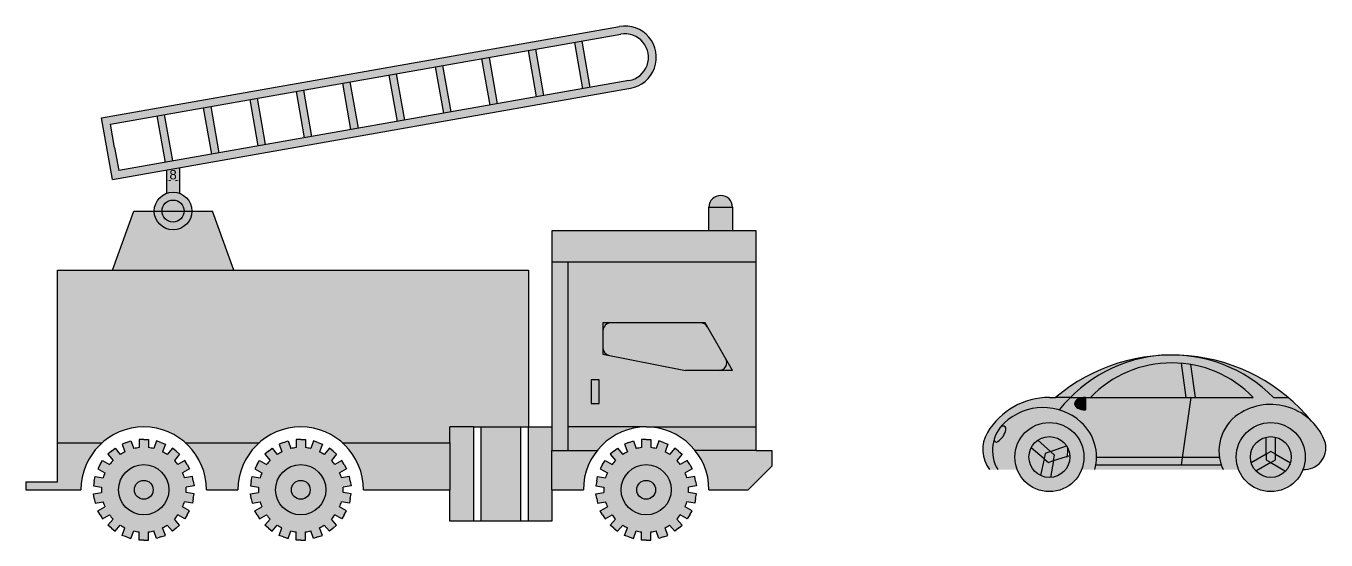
# Model space of a CAD drawing. Header units: millimetres. Extents: x 709 to 4693, y -85 to 383.
# Drawn here: x 3212 to 4040, y 2 to 330 of the extents above; entities that cross this region are included whole.
import ezdxf

# ---------------------------------------------------------------- set-up
doc = ezdxf.new("R2010")
doc.units = ezdxf.units.MM
doc.linetypes.add('ACAD_ISO07W100', pattern=[3, 0, -3])
doc.styles.get("Standard").update_dxf_attribs({"font": 'arial.ttf'})
doc.dimstyles.new('ISO-25', dxfattribs={"dimtxt": 6, "dimasz": 2.5, "dimexe": 1.25, "dimexo": 0.625, "dimtad": 1, "dimtxsty": 'Standard', "dimcen": 2.5, "dimclrt": 3, "dimadec": 0, "dimazin": 0, "dimtfac": 1, "dimtmove": 0, "dimatfit": 3, "dimfxl": 1, "dimtfillclr": 7, "dimarcsym": 0})

# ---------------------------------------------------------------- blocks, each defined once
blk = doc.blocks.new('*D54')
at = {"color": 0, "linetype": 'ACAD_ISO07W100', "lineweight": -2, "transparency": 16777216}
for p, q in [((3301.383888322656, 231.3189924639945), (3301.383888322656, 232.5467402405405)), ((3309.383888322656, 231.3189924639945), (3309.383888322656, 232.5467402405405)), ((3303.883888322656, 231.2967402405405), (3306.883888322656, 231.2967402405405))]:
    blk.add_line(p, q, dxfattribs=at)
at = {"color": 0, "linetype": 'ACAD_ISO07W100', "transparency": 16777216}
for points in [[(3303.883888322656, 231.7134069072072), (3303.883888322656, 230.8800735738739), (3301.383888322656, 231.2967402405405)], [(3306.883888322656, 231.7134069072072), (3306.883888322656, 230.8800735738739), (3309.383888322656, 231.2967402405405)]]:
    blk.add_solid(points, dxfattribs=at)
at = {"layer": 'Defpoints', "color": 0, "linetype": 'ACAD_ISO07W100', "transparency": 16777216}
for p in [(3301.383888322656, 230.6939924639945), (3309.383888322656, 231.2967402405405), (3309.383888322656, 230.6939924639945)]:
    blk.add_point(p, dxfattribs=at)
at = {"color": 3, "linetype": 'ACAD_ISO07W100', "transparency": 16777216, "insert": (3305.383888322656, 234.9851781668707), "char_height": 6, "attachment_point": 5}
blk.add_mtext('8', dxfattribs=at)
blk = doc.blocks.new('*U88')
for p, q in [((0, 2.583592135001261), (-3, 2.583592135001261)), ((-3, 2.583592135001261), (-3, -2.583592135001261)), ((0, 2.583592135001261), (3, 2.583592135001261)), ((3, 2.583592135001261), (3, -2.583592135001261))]:
    blk.add_line(p, q)
blk = doc.blocks.new('*U89')
at = {"color": 0, "linetype": 'ByBlock', "lineweight": -2, "transparency": 16777216}
for p, rotation in [((811.8600319623031, 32.08531484965107), 19.99999999999999), ((831.9820400305296, 32.08531484965107), 340), ((803.0125334993095, 26.97720923038688), 40.00000000000001), ((840.8295384935232, 26.97720923038688), 320), ((796.4456794972431, 19.15113738138258), 59.99999999999999), ((847.3963924955896, 19.15113738138255), 299.9999999999999), ((792.9515294651962, 9.551039068147382), 80.00000000000001), ((850.8905425276364, 9.551039068147404), 280), ((792.9515294651962, -0.6651721703809832), 99.99999999999999), ((850.8905425276364, -0.6651721703809939), 260), ((796.4456794972431, -10.26527048361617), 120), ((847.3963924955896, -10.26527048361619), 240), ((803.0125334993095, -18.0913423326205), 140.0000000000001), ((840.8295384935232, -18.09134233262051), 219.9999999999999), ((811.8600319623031, -23.19944795188468), 160.0000000000001), ((821.9210359964163, -24.97347441611554), 180), ((831.9820400305294, -23.19944795188468), 200)]:
    blk.add_blockref('*U88', p, dxfattribs=dict(at, rotation=rotation))
blk.add_blockref('*U88', (821.9210359964163, 33.85934131388193), dxfattribs=at)
blk = doc.blocks.new('*U90')
for p, q in [((0, 2.583592135001261), (-3, 2.583592135001261)), ((-3, 2.583592135001261), (-3, -2.583592135001261)), ((0, 2.583592135001261), (3, 2.583592135001261)), ((3, 2.583592135001261), (3, -2.583592135001261))]:
    blk.add_line(p, q)
blk = doc.blocks.new('*U91')
at = {"color": 0, "linetype": 'ByBlock', "lineweight": -2, "transparency": 16777216}
for p, rotation in [((811.8600319623031, 32.08531484965107), 19.99999999999999), ((831.9820400305296, 32.08531484965107), 340), ((803.0125334993095, 26.97720923038688), 40.00000000000001), ((840.8295384935232, 26.97720923038688), 320), ((796.4456794972431, 19.15113738138258), 59.99999999999999), ((847.3963924955896, 19.15113738138255), 299.9999999999999), ((792.9515294651962, 9.551039068147382), 80.00000000000001), ((850.8905425276364, 9.551039068147404), 280), ((792.9515294651962, -0.6651721703809832), 99.99999999999999), ((850.8905425276364, -0.6651721703809939), 260), ((796.4456794972431, -10.26527048361617), 120), ((847.3963924955896, -10.26527048361619), 240), ((803.0125334993095, -18.0913423326205), 140.0000000000001), ((840.8295384935232, -18.09134233262051), 219.9999999999999), ((811.8600319623031, -23.19944795188468), 160.0000000000001), ((821.9210359964163, -24.97347441611554), 180), ((831.9820400305294, -23.19944795188468), 200)]:
    blk.add_blockref('*U90', p, dxfattribs=dict(at, rotation=rotation))
blk.add_blockref('*U90', (821.9210359964163, 33.85934131388193), dxfattribs=at)
blk = doc.blocks.new('*U86')
for p, q in [((0, 2.583592135001261), (-3, 2.583592135001261)), ((-3, 2.583592135001261), (-3, -2.583592135001261)), ((0, 2.583592135001261), (3, 2.583592135001261)), ((3, 2.583592135001261), (3, -2.583592135001261))]:
    blk.add_line(p, q)
blk = doc.blocks.new('*U87')
at = {"color": 0, "linetype": 'ByBlock', "lineweight": -2, "transparency": 16777216}
for p, rotation in [((811.8600319623031, 32.08531484965107), 19.99999999999999), ((831.9820400305296, 32.08531484965107), 340), ((803.0125334993095, 26.97720923038688), 40.00000000000001), ((840.8295384935232, 26.97720923038688), 320), ((796.4456794972431, 19.15113738138258), 59.99999999999999), ((847.3963924955896, 19.15113738138255), 299.9999999999999), ((792.9515294651962, 9.551039068147382), 80.00000000000001), ((850.8905425276364, 9.551039068147404), 280), ((792.9515294651962, -0.6651721703809832), 99.99999999999999), ((850.8905425276364, -0.6651721703809939), 260), ((796.4456794972431, -10.26527048361617), 120), ((847.3963924955896, -10.26527048361619), 240), ((803.0125334993095, -18.0913423326205), 140.0000000000001), ((840.8295384935232, -18.09134233262051), 219.9999999999999), ((811.8600319623031, -23.19944795188468), 160.0000000000001), ((821.9210359964163, -24.97347441611554), 180), ((831.9820400305294, -23.19944795188468), 200)]:
    blk.add_blockref('*U86', p, dxfattribs=dict(at, rotation=rotation))
blk.add_blockref('*U86', (821.9210359964163, 33.85934131388193), dxfattribs=at)
blk = doc.blocks.new('*U200')
at = {"linetype": 'Continuous'}
for p, q in [((-3.03108891324564, -5.445848439885253), (-3.03108891324564, 5.445848439885253)), ((3.03108891324564, -5.445848439885253), (3.03108891324564, 5.445848439885253))]:
    blk.add_line(p, q, dxfattribs=at)
blk = doc.blocks.new('*U202')
at = {"color": 0, "linetype": 'ByBlock', "lineweight": -2, "transparency": 16777216}
blk.add_blockref('*U200', (3062.740893787959, -542.6204336741779), dxfattribs=at)
for p, rotation in [((3056.509106237236, -553.4142063340057), 120), ((3068.972681338682, -553.4142063340058), 240)]:
    blk.add_blockref('*U200', p, dxfattribs=dict(at, rotation=rotation))
blk = doc.blocks.new('*U203')
at = {"linetype": 'Continuous'}
for p, q in [((-1.819692773369752, 5.905453345839192), (-4.1400208270843, -4.65122442313907)), ((4.140020827084754, 4.795582271992998), (2.263654786084771, -5.905453345839078))]:
    blk.add_line(p, q, dxfattribs=at)
blk = doc.blocks.new('*U204')
at = {"color": 0, "linetype": 'ByBlock', "lineweight": -2, "transparency": 16777216}
for p, rotation in [((2916.357559146164, -544.9986133584491), 240), ((2928.604784638237, -547.5630119350033), 120)]:
    blk.add_blockref('*U203', p, dxfattribs=dict(at, rotation=rotation))
blk.add_blockref('*U203', (2920.260337579476, -556.887221048737), dxfattribs=at)

msp = doc.modelspace()

# ---------------------------------------------------------------- hatches: boundary and pattern name
at = {"linetype": 'Continuous'}
h = msp.add_hatch(color=256, dxfattribs=at)
h.dxf.hatch_style = 1
h.set_gradient(color1=(199, 200, 202), color2=(147, 149, 152), tint=1)
h.paths.add_polyline_path([(3589.668558475068, 329.44151786164), (3259.757961215979, 271.2693783432182), (3266.703888322656, 231.87706822273), (3596.614485581746, 290.0492077411518, 1)])
h.paths.add_polyline_path([(3590.536799363403, 324.5174790965789, -1), (3595.746244693411, 294.9732465062125), (3270.759686199382, 237.6693478761267), (3268.154963534378, 252.4414641713088), (3265.550240869374, 267.2135804664917)], flags=16)
h = msp.add_hatch(color=256, dxfattribs=at)
h.set_gradient(color2=(0, 0, 0), tint=1)
h.paths.add_polyline_path([(3632.607303022678, 26.67547057907041), (3637.695986153019, 25.77819844691521), (3638.21693068602, 28.73262170595171), (3638.737875219021, 31.68704496498822), (3633.649192088679, 32.58431709714341, 0.0316064737565552), (3633.649192088679, 35.99440968544377), (3638.737875219021, 36.89168181759896), (3638.21693068602, 39.84610507663547), (3637.695986153019, 42.80052833567197), (3632.607303022678, 41.90325620351678, 0.03160647375655411), (3631.440982666873, 45.10769504493874), (3635.915895510731, 47.69128717994045), (3634.415895510731, 50.28936339129359), (3632.915895510731, 52.88743960264674), (3628.440982666873, 50.30384746764548, 0.03160647375655559), (3626.24901740323, 52.91612994543402), (3629.570419428956, 56.87442274204113), (3627.272286099598, 58.80278557110069), (3624.974152770241, 60.73114840016069), (3621.652750744517, 56.77285560355313, 0.03160647375655518), (3618.699523933792, 58.4779018977033), (3620.466805038408, 63.33346682646561), (3617.64772717605, 64.35952725644256), (3614.828649313693, 65.38558768641951), (3613.061368209076, 60.53002275765721, 0.03160647375655553), (3609.703082589629, 61.12217912129108), (3609.703082589629, 66.28936339129359), (3606.703082589629, 66.28936339129359), (3603.703082589629, 66.28936339129359), (3603.703082589629, 61.12217912129108, 0.0316064737565555), (3600.344796970182, 60.53002275765721), (3598.577515865565, 65.38558768641951), (3595.758438003208, 64.35952725644256), (3592.93936014085, 63.33346682646561), (3594.706641245466, 58.4779018977033, 0.03160647375655502), (3591.753414434741, 56.77285560355313), (3588.432012409017, 60.73114840016069), (3586.13387907966, 58.80278557110069), (3583.835745750303, 56.87442274204113), (3587.157147776028, 52.91612994543402, 0.03160647375655541), (3584.965182512385, 50.30384746764548), (3580.490269668527, 52.88743960264674), (3578.990269668527, 50.28936339129359), (3577.490269668527, 47.69128717994045), (3581.965182512385, 45.10769504493874, 0.03160647375655455), (3580.79886215658, 41.90325620351678), (3575.710179026239, 42.80052833567197), (3575.189234493238, 39.84610507663547), (3574.668289960237, 36.89168181759851), (3579.756973090579, 35.99440968544377, 0.031606473756555), (3579.756973090579, 32.58431709714341), (3574.668289960237, 31.68704496498867), (3575.189234493238, 28.73262170595171), (3575.710179026239, 25.77819844691521), (3580.79886215658, 26.67547057907041, 0.03160647375655438), (3581.965182512385, 23.47103173764845), (3577.490269668527, 20.88743960264674), (3578.990269668527, 18.28936339129359), (3580.490269668527, 15.69128717994045), (3584.965182512385, 18.2748793149417, 0.03160647375655563), (3587.157147776028, 15.66259683715316), (3583.835745750303, 11.70430404054605), (3586.13387907966, 9.775941211486497), (3588.432012409017, 7.847578382426491), (3591.753414434741, 11.80587117903406, 0.03160647375655486), (3594.706641245466, 10.10082488488388), (3592.93936014085, 5.245259956121572), (3595.758438003208, 4.219199526144621), (3598.577515865565, 3.19313909616767), (3600.344796970182, 8.048704024929975, 0.03160647375655543), (3603.703082589629, 7.456547661296099), (3603.703082589629, 2.289363391293591), (3606.703082589629, 2.289363391293591), (3609.703082589629, 2.289363391293591), (3609.703082589629, 7.456547661296099, 0.03160647375655373), (3613.061368209076, 8.048704024929975), (3614.828649313693, 3.19313909616767), (3617.64772717605, 4.219199526144621), (3620.466805038408, 5.245259956121572), (3618.699523933792, 10.10082488488388, 0.03160647375655705), (3621.652750744517, 11.80587117903406), (3624.974152770241, 7.847578382426491), (3627.272286099598, 9.775941211486497), (3629.570419428956, 11.70430404054605), (3626.24901740323, 15.66259683715316, 0.03160647375655572), (3628.440982666873, 18.2748793149417), (3632.915895510731, 15.69128717994045), (3634.415895510731, 18.28936339129359), (3635.915895510731, 20.88743960264674), (3631.440982666873, 23.47103173764845, 0.03160647375655448)])
h.paths.add_polyline_path([(3590.703082589629, 34.28936339129359, -1), (3622.703082589629, 34.28936339129359, -1)], flags=16)
h.paths.add_polyline_path([(3600.703082589629, 34.28936339129359, -1), (3612.703082589629, 34.28936339129359, -1)], flags=0)
h.paths.add_polyline_path([(3406.24901740323, 52.91612994543402), (3409.570419428956, 56.87442274204113), (3407.272286099598, 58.80278557110069), (3404.974152770241, 60.73114840016069), (3401.652750744517, 56.77285560355313, 0.03160647375655561), (3398.699523933792, 58.4779018977033), (3400.466805038408, 63.33346682646561), (3397.64772717605, 64.35952725644256), (3394.828649313693, 65.38558768641951), (3393.061368209076, 60.53002275765721, 0.03160647375655549), (3389.703082589629, 61.12217912129108), (3389.703082589629, 66.28936339129359), (3386.703082589629, 66.28936339129359), (3383.703082589629, 66.28936339129359), (3383.703082589629, 61.12217912129108, 0.03160647375655561), (3380.344796970182, 60.53002275765721), (3378.577515865565, 65.38558768641951), (3375.758438003208, 64.35952725644256), (3372.93936014085, 63.33346682646561), (3374.706641245466, 58.4779018977033, 0.03160647375655569), (3371.753414434741, 56.77285560355313), (3368.432012409017, 60.73114840016069), (3366.13387907966, 58.80278557110069), (3363.835745750303, 56.87442274204113), (3367.157147776028, 52.91612994543402, 0.03160647375655478), (3364.965182512385, 50.30384746764548), (3360.490269668527, 52.88743960264674), (3358.990269668527, 50.28936339129359), (3357.490269668527, 47.69128717994045), (3361.965182512385, 45.10769504493874, 0.03160647375655427), (3360.79886215658, 41.90325620351678), (3355.710179026239, 42.80052833567197), (3355.189234493238, 39.84610507663547), (3354.668289960237, 36.89168181759896), (3359.756973090579, 35.99440968544377, 0.03160647375655534), (3359.756973090579, 32.58431709714341), (3354.668289960237, 31.68704496498867), (3355.189234493238, 28.73262170595171), (3355.710179026239, 25.77819844691521), (3360.79886215658, 26.67547057907041, 0.03160647375655472), (3361.965182512385, 23.47103173764845), (3357.490269668527, 20.88743960264674), (3358.990269668527, 18.28936339129359), (3360.490269668527, 15.69128717994045), (3364.965182512385, 18.2748793149417, 0.03160647375655452), (3367.157147776028, 15.66259683715316), (3363.835745750303, 11.70430404054605), (3366.13387907966, 9.775941211486497), (3368.432012409017, 7.847578382426491), (3371.753414434741, 11.80587117903406, 0.03160647375655763), (3374.706641245466, 10.10082488488388), (3372.93936014085, 5.245259956121572), (3375.758438003208, 4.219199526144621), (3378.577515865565, 3.19313909616767), (3380.344796970182, 8.048704024929975, 0.03160647375655345), (3383.703082589629, 7.456547661296099), (3383.703082589629, 2.289363391293591), (3386.703082589629, 2.289363391293591), (3389.703082589629, 2.289363391293591), (3389.703082589629, 7.456547661296099, 0.0316064737565554), (3393.061368209076, 8.048704024929975), (3394.828649313693, 3.19313909616767), (3397.64772717605, 4.219199526144621), (3400.466805038408, 5.245259956121572), (3398.699523933792, 10.10082488488388, 0.03160647375655561), (3401.652750744517, 11.80587117903406), (3404.974152770241, 7.847578382426491), (3407.272286099598, 9.775941211486497), (3409.570419428956, 11.70430404054605), (3406.24901740323, 15.66259683715316, 0.03160647375655491), (3408.440982666873, 18.2748793149417), (3412.915895510731, 15.69128717994045), (3414.415895510731, 18.28936339129359), (3415.915895510731, 20.88743960264674), (3411.440982666873, 23.47103173764845, 0.03160647375655479), (3412.607303022678, 26.67547057907041), (3417.695986153019, 25.77819844691521), (3418.21693068602, 28.73262170595171), (3418.737875219021, 31.68704496498867), (3413.649192088679, 32.58431709714341, 0.03160647375655507), (3413.649192088679, 35.99440968544377), (3418.737875219021, 36.89168181759851), (3418.21693068602, 39.84610507663547), (3417.695986153019, 42.80052833567197), (3412.607303022678, 41.90325620351678, 0.03160647375655488), (3411.440982666873, 45.10769504493919), (3415.915895510731, 47.69128717994045), (3414.415895510731, 50.28936339129359), (3412.915895510731, 52.88743960264674), (3408.440982666873, 50.30384746764548, 0.03160647375655449)])
h.paths.add_polyline_path([(3402.703082589629, 34.28936339129359, -1), (3370.703082589629, 34.28936339129359, -1)], flags=16)
h.paths.add_polyline_path([(3392.703082589629, 34.28936339129359, -1), (3380.703082589629, 34.28936339129359, -1)], flags=0)
h.paths.add_polyline_path([(3311.440982666873, 45.10769504493874), (3315.915895510731, 47.69128717994045), (3314.415895510731, 50.28936339129359), (3312.915895510731, 52.88743960264674), (3308.440982666873, 50.30384746764548, 0.0316064737565558), (3306.24901740323, 52.91612994543402), (3309.570419428956, 56.87442274204113), (3307.272286099598, 58.80278557110069), (3304.974152770241, 60.73114840016069), (3301.652750744517, 56.77285560355313, 0.03160647375655585), (3298.699523933792, 58.4779018977033), (3300.466805038408, 63.33346682646561), (3297.64772717605, 64.35952725644256), (3294.828649313693, 65.38558768641951), (3293.061368209076, 60.53002275765721, 0.03160647375655496), (3289.703082589629, 61.12217912129108), (3289.703082589629, 66.28936339129359), (3286.703082589629, 66.28936339129359), (3283.703082589629, 66.28936339129359), (3283.703082589629, 61.12217912129108, 0.03160647375655497), (3280.344796970182, 60.53002275765721), (3278.577515865565, 65.38558768641951), (3275.758438003208, 64.35952725644256), (3272.93936014085, 63.33346682646561), (3274.706641245466, 58.4779018977033, 0.03160647375655572), (3271.753414434741, 56.77285560355313), (3268.432012409017, 60.73114840016069), (3266.13387907966, 58.80278557110069), (3263.835745750303, 56.87442274204113), (3267.157147776028, 52.91612994543402, 0.03160647375655564), (3264.965182512385, 50.30384746764548), (3260.490269668527, 52.88743960264674), (3258.990269668527, 50.28936339129359), (3257.490269668527, 47.69128717994045), (3261.965182512385, 45.10769504493919, 0.03160647375655526), (3260.79886215658, 41.90325620351678), (3255.710179026239, 42.80052833567197), (3255.189234493238, 39.84610507663547), (3254.668289960237, 36.89168181759851), (3259.756973090579, 35.99440968544377, 0.03160647375655503), (3259.756973090579, 32.58431709714341), (3254.668289960237, 31.68704496498867), (3255.189234493238, 28.73262170595171), (3255.710179026239, 25.77819844691521), (3260.79886215658, 26.67547057907041, 0.031606473756555), (3261.965182512385, 23.47103173764845), (3257.490269668527, 20.88743960264674), (3258.990269668527, 18.28936339129359), (3260.490269668527, 15.69128717994045), (3264.965182512385, 18.2748793149417, 0.03160647375655604), (3267.157147776028, 15.66259683715316), (3263.835745750303, 11.70430404054605), (3266.13387907966, 9.775941211486497), (3268.432012409017, 7.847578382426491), (3271.753414434741, 11.80587117903406, 0.03160647375655592), (3274.706641245466, 10.10082488488388), (3272.93936014085, 5.245259956121572), (3275.758438003208, 4.219199526144621), (3278.577515865565, 3.19313909616767), (3280.344796970182, 8.048704024929975, 0.03160647375655492), (3283.703082589629, 7.456547661296099), (3283.703082589629, 2.289363391293591), (3286.703082589629, 2.289363391293591), (3289.703082589629, 2.289363391293591), (3289.703082589629, 7.456547661296099, 0.03160647375655273), (3293.061368209076, 8.048704024929975), (3294.828649313693, 3.19313909616767), (3297.64772717605, 4.219199526144621), (3300.466805038408, 5.245259956121572), (3298.699523933792, 10.10082488488388, 0.03160647375655772), (3301.652750744517, 11.80587117903406), (3304.974152770241, 7.847578382426491), (3307.272286099598, 9.775941211486497), (3309.570419428956, 11.70430404054605), (3306.24901740323, 15.66259683715316, 0.03160647375655585), (3308.440982666873, 18.2748793149417), (3312.915895510731, 15.69128717994045), (3314.415895510731, 18.28936339129359), (3315.915895510731, 20.88743960264674), (3311.440982666873, 23.47103173764799, 0.03160647375655515), (3312.607303022678, 26.67547057907041), (3317.695986153019, 25.77819844691521), (3318.21693068602, 28.73262170595171), (3318.737875219021, 31.68704496498867), (3313.649192088679, 32.58431709714341, 0.03160647375655542), (3313.649192088679, 35.99440968544377), (3318.737875219021, 36.89168181759896), (3318.21693068602, 39.84610507663547), (3317.695986153019, 42.80052833567197), (3312.607303022678, 41.90325620351678, 0.0316064737565545)])
h.paths.add_polyline_path([(3302.703082589629, 34.28936339129359, -1), (3270.703082589629, 34.28936339129359, -1)], flags=16)
h.paths.add_polyline_path([(3292.703082589629, 34.28936339129359, -1), (3280.703082589629, 34.28936339129359, -1)], flags=0)
h.paths.add_polyline_path([(3300.018512224802, 273.2912666848342), (3295.094473459741, 272.4230257965), (3300.303918789748, 242.8787932061346), (3305.227957554809, 243.7470340944692)])
h.paths.add_polyline_path([(3329.562744815168, 278.5007120148425), (3324.638706050107, 277.6324711265079), (3329.848151380114, 248.0882385361424), (3334.772190145175, 248.956479424477)])
h.paths.add_polyline_path([(3359.106977405534, 283.7101573448504), (3354.182938640473, 282.8419164565157), (3359.39238397048, 253.2976838661502), (3364.316422735542, 254.1659247544849)])
h.paths.add_polyline_path([(3388.6512099959, 288.9196026748582), (3383.727171230839, 288.0513617865236), (3388.936616560847, 258.5071291961581), (3393.860655325908, 259.3753700844927)])
h.paths.add_polyline_path([(3418.195442586266, 294.129048004866), (3413.271403821205, 293.2608071165314), (3418.480849151213, 263.7165745261659), (3423.404887916275, 264.5848154145006)])
h.paths.add_polyline_path([(3447.739675176633, 299.3384933348739), (3442.815636411571, 298.4702524465392), (3448.02508174158, 268.9260198561738), (3452.949120506641, 269.7942607445084)])
h.paths.add_polyline_path([(3477.283907767, 304.5479386648822), (3472.359869001938, 303.6796977765475), (3477.569314331946, 274.1354651861816), (3482.493353097007, 275.0037060745162)])
h.paths.add_polyline_path([(3506.828140357366, 309.75738399489), (3501.904101592305, 308.8891431065554), (3507.113546922312, 279.3449105161894), (3512.037585687373, 280.2131514045241)])
h.paths.add_polyline_path([(3536.372372947731, 314.9668293248978), (3531.448334182671, 314.0985884365632), (3536.657779512679, 284.5543558461973), (3541.58181827774, 285.4225967345319)])
h.paths.add_polyline_path([(3565.916605538098, 320.1762746549057), (3560.992566773037, 319.3080337665715), (3566.202012103045, 289.7638011762051), (3571.126050868106, 290.6320420645397)])
h.paths.add_polyline_path([(3576.703082589629, 104.2893633912936), (3571.703082589629, 104.2893633912936), (3571.703082589629, 89.28936339129359), (3576.703082589629, 89.28936339129359)])
h.paths.add_polyline_path([(3584.203082589629, 140.6002525237486), (3579.203082589629, 140.6002525237486), (3579.203082589629, 135.6002525237486, -0.4142135623730941)])
h.paths.add_polyline_path([(3579.203082589629, 124.713781040788), (3579.203082589629, 120.6002525237486), (3583.239501017318, 119.8075084685088, -0.3584883064873547)])
h.paths.add_polyline_path([(3644.203082589629, 140.6002525237486), (3641.316331243681, 140.6002525237486, -0.2679491924311233), (3645.646458262603, 138.1002525237486)])
h.paths.add_polyline_path([(3657.372955570707, 117.7893633912931, -0.5773502691896275), (3653.042828551785, 110.2893633912931), (3661.703082589629, 110.2893633912931)])
h.paths.add_polyline_path([(3531.703082589629, 174.2893633912936), (3231.703082589629, 174.2893633912936), (3231.703082589629, 64.28936339129359), (3260.245569478983, 64.28936339129359, -0.3779644730092269), (3313.160595700275, 64.28936339129359), (3360.245569478983, 64.28936339129359, -0.3779644730092236), (3413.160595700275, 64.28936339129359), (3481.703082589629, 64.28936339129359), (3481.703082589629, 74.28936339129314), (3496.703082589629, 74.28936339129314), (3501.703082589629, 74.28936339129314), (3531.703082589629, 74.28936339129314)])
h = msp.add_hatch(color=256, dxfattribs=at)
h.set_gradient(color1=(199, 200, 202), tint=1, name='CYLINDER')
h.paths.add_polyline_path([(3309.383888322656, 239.4027037593673), (3301.383888322656, 237.9920879136994), (3301.383888322656, 223.1907767217149, -0.1715728752538099), (3309.383888322656, 223.1907767217149)])
h.paths.add_polyline_path([(3293.383888322656, 211.87706822273), (3298.383888322656, 211.87706822273, -1.000021436306289), (3312.383888316223, 211.8767681176178), (3317.383888311628, 211.8765537568238, 1.00002143631653)])
h.paths.add_polyline_path([(3317.383888311628, 211.8765537568238), (3312.383888316223, 211.8767681176178, -0.9999785641532164), (3298.383888322656, 211.87706822273), (3293.383888322656, 211.87706822273, 0.9999785641429755)])
h.paths.add_polyline_path([(3661.703082589629, 214.2893633912936), (3646.703082589629, 214.2893633912936), (3646.703082589629, 199.2893633912936), (3661.703082589629, 199.2893633912936)])
h = msp.add_hatch(color=256, dxfattribs=at)
h.set_gradient(color1=(99, 100, 102), color2=(0, 0, 0), tint=1, name='CYLINDER')
h.paths.add_polyline_path([(3298.383888322656, 211.87706822273), (3305.383888322656, 211.87706822273), (3312.383888316223, 211.8767681176178, 1.000021436306289)])
h.paths.add_polyline_path([(3312.383888316223, 211.8767681176178), (3305.383888322656, 211.87706822273), (3298.383888322656, 211.87706822273, 0.9999785641532164)])
h = msp.add_hatch(color=256, dxfattribs=at)
h.set_gradient(color1=(255, 0, 0), color2=(0, 0, 255), tint=1)
h.paths.add_polyline_path([(3646.703082589629, 214.2893633912936), (3661.703082589629, 214.2893633912936, 1)])
h = msp.add_hatch(color=256, dxfattribs=at)
h.set_gradient(color1=(147, 149, 152), color2=(199, 200, 202), tint=1, name='CYLINDER')
h.paths.add_polyline_path([(3330.383888299681, 211.8759964187584), (3317.383888311628, 211.8765537568238, -0.9999785641429755), (3293.383888322656, 211.87706822273), (3280.383888322656, 211.87706822273), (3266.703082589629, 174.2893633912936), (3344.062479064536, 174.2893633912936)])
h.paths.add_polyline_path([(3260.245569478983, 64.28936339129359), (3231.703082589629, 64.28936339129359), (3231.703082589629, 39.28936339129359), (3211.703082589629, 39.28936339129359), (3211.703082589629, 34.28936339129359), (3246.703082589629, 34.28936339129359, -0.2152504370215302)])
h.paths.add_polyline_path([(3360.245569478983, 64.28936339129359), (3313.160595700275, 64.28936339129359, -0.21525043702153), (3326.703082589629, 34.28936339129359), (3346.703082589629, 34.28936339129359, -0.2152504370215309)])
h.paths.add_polyline_path([(3481.703082589629, 64.28936339129359), (3413.160595700275, 64.28936339129359, -0.2152504370215325), (3426.703082589629, 34.28936339129314), (3481.703082589629, 34.28936339129314)])
h.paths.add_polyline_path([(3686.703082589629, 49.28936339129314), (3686.703082589629, 59.28936339129314), (3676.703082589629, 59.28936339129314), (3637.928072581621, 59.28936339129314, -0.1704041028707033), (3646.703082589629, 34.28936339129359), (3671.703082589629, 34.28936339129359)])
h.paths.add_polyline_path([(3575.478092597637, 59.28936339129359), (3546.703082589629, 59.28936339129314), (3546.703082589629, 34.28936339129359), (3566.703082589629, 34.28936339129359, -0.1704041028707052)])
h.paths.add_polyline_path([(3556.703082589629, 179.2893633912936), (3546.70308258963, 179.2893633912936), (3546.703082589631, 74.28936339129314), (3546.703082589629, 59.28936339129359), (3556.703082589629, 59.28936339129359)])
h.paths.add_polyline_path([(3302.703082589629, 34.28936339129359, 1), (3270.703082589629, 34.28936339129359, 1)])
h.paths.add_polyline_path([(3280.703082589629, 34.28936339129359, -1), (3292.703082589629, 34.28936339129359, -1)], flags=16)
h.paths.add_polyline_path([(3402.703082589629, 34.28936339129359, 1), (3370.703082589629, 34.28936339129359, 1)])
h.paths.add_polyline_path([(3380.703082589629, 34.28936339129359, -1), (3392.703082589629, 34.28936339129359, -1)], flags=16)
h.paths.add_polyline_path([(3590.703082589629, 34.28936339129359, 1), (3622.703082589629, 34.28936339129359, 1)])
h.paths.add_polyline_path([(3612.703082589629, 34.28936339129359, -1), (3600.703082589629, 34.28936339129359, -1)], flags=16)
h = msp.add_hatch(color=256, dxfattribs=at)
h.set_gradient(color1=(147, 149, 152), tint=1, name='CYLINDER')
h.paths.add_polyline_path([(3676.703082589629, 199.2893633912936), (3546.703082589629, 199.2893633912931), (3546.70308258963, 179.2893633912936), (3676.703082589629, 179.2893633912936)])
h.paths.add_polyline_path([(3496.703082589629, 74.28936339129314), (3481.703082589629, 74.28936339129314), (3481.703082589629, 64.28936339129359), (3481.703082589629, 34.28936339129314), (3481.703082589629, 14.28936339129314), (3496.703082589629, 14.28936339129314)])
h.paths.add_polyline_path([(3526.703082589629, 74.28936339129314), (3501.703082589629, 74.28936339129314), (3501.703082589629, 14.28936339129314), (3526.703082589629, 14.28936339129314)])
h.paths.add_polyline_path([(3546.703082589629, 59.28936339129359), (3546.703082589631, 74.28936339129314), (3531.703082589629, 74.28936339129314), (3531.703082589629, 14.28936339129314), (3546.703082589629, 14.28936339129314), (3546.703082589629, 34.28936339129314)])
h = msp.add_hatch(color=256, dxfattribs=at)
h.set_gradient(color1=(205, 32, 39), color2=(254, 204, 102), tint=1)
h.paths.add_polyline_path([(3531.703082589629, 174.2893633912936), (3231.703082589629, 174.2893633912936), (3231.703082589629, 64.28936339129359), (3260.245569478983, 64.28936339129359, -0.3779644730092276), (3313.160595700275, 64.28936339129359), (3360.245569478983, 64.28936339129359, -0.3779644730092242), (3413.160595700275, 64.28936339129359), (3481.703082589629, 64.28936339129359), (3481.703082589629, 74.28936339129314), (3496.703082589629, 74.28936339129314), (3501.703082589629, 74.28936339129314), (3531.703082589629, 74.28936339129314)])
h = msp.add_hatch(color=256, dxfattribs=at)
h.set_gradient(color1=(153, 27, 30), color2=(255, 0, 0), tint=1, name='CYLINDER')
h.paths.add_polyline_path([(3531.703082589629, 174.2893633912936), (3231.703082589629, 174.2893633912936), (3231.703082589629, 64.28936339129359), (3260.245569478983, 64.28936339129359, -0.3779644730092275), (3313.160595700275, 64.28936339129359), (3360.245569478983, 64.28936339129359, -0.3779644730092242), (3413.160595700275, 64.28936339129359), (3481.703082589629, 64.28936339129359), (3481.703082589629, 74.28936339129314), (3496.703082589629, 74.28936339129314), (3501.703082589629, 74.28936339129314), (3531.703082589629, 74.28936339129314)])
h = msp.add_hatch(color=256, dxfattribs=at)
h.set_gradient(color1=(237, 31, 36), color2=(248, 153, 30), tint=1, name='CYLINDER')
h.paths.add_polyline_path([(3676.703082589629, 179.2893633912936), (3556.703082589629, 179.2893633912936), (3556.703082589629, 74.28936339129359), (3606.703082589629, 74.28936339129359), (3676.703082589629, 74.28936339129314)])
h.paths.add_polyline_path([(3644.203082589629, 140.6002525237486), (3661.703082589629, 110.2893633912931), (3631.703082589629, 110.2893633912931), (3579.203082589629, 120.6002525237486), (3579.203082589629, 140.6002525237486)], flags=16)
h.paths.add_polyline_path([(3576.703082589629, 104.2893633912936), (3576.703082589629, 89.28936339129359), (3571.703082589629, 89.28936339129359), (3571.703082589629, 104.2893633912936)], flags=16)
h = msp.add_hatch(color=256, dxfattribs=at)
h.set_gradient(color1=(99, 100, 102), color2=(122, 175, 223), tint=1, name='CYLINDER')
h.paths.add_polyline_path([(3645.646458262603, 138.1002525237486, 0.2679491924311226), (3641.316331243681, 140.6002525237486), (3584.203082589629, 140.6002525237486, 0.4142135623730951), (3579.203082589629, 135.6002525237486), (3579.203082589629, 124.713781040788, 0.358488306487355), (3583.239501017318, 119.8075084685088), (3631.703082589629, 110.2893633912931), (3653.042828551785, 110.2893633912931, 0.577350269189626), (3657.372955570707, 117.7893633912931)])
h = msp.add_hatch(color=0, dxfattribs=at)
h.set_gradient(color1=(205, 32, 39), color2=(237, 31, 36), tint=1, name='CYLINDER')
edge = h.paths.add_edge_path()
edge.add_line((3953.530525136455, 93.14431556305499), (3889.723189748502, 93.14431556305499))
edge.add_line((3889.723189748502, 93.14431556305499), (3886.530533862319, 93.14431556305499))
edge.add_line((3886.530533862319, 93.14431556305499), (3886.529861160597, 85.14431561156925))
edge.add_ellipse((3886.530891128638, 89.14431556826548), major_axis=(-6.999638239188698, 0), ratio=0.5714581044496415, start_angle=270.00299584160206, end_angle=449.99156916114595, ccw=False)
edge.add_line((3886.530525141314, 93.14431556305499), (3876.838949177912, 93.14431556305499))
edge.add_arc((3941.530525136454, 29.14431556305499), 91.0000000000001, 135.3078989585251, 141.9909479086689)
edge.add_arc((3859.507945380424, 50.69247862687143), 35.99999999999994, 47.8997420535282, 73.33742509796218, ccw=False)
edge.add_arc((3863.530525136455, 55.14431556305453), 30.00000000000002, 9.094947017729282e-13, 47.89974205352911, ccw=False)
edge.add_line((3893.530525136455, 55.14431556305499), (3948.22819955506, 55.14431556305499))
edge.add_line((3948.22819955506, 55.14431556305499), (3953.530525136455, 93.14431556305499))
h.paths.add_polyline_path([(3983.9749695809, 82.40905407652963, -0.3562186791685087), (4030.546215631382, 77.95370263444329, 0.04648218881715169), (4015.564301211974, 93.14431556305499), (4006.222101094999, 93.14431556305499, 0.4173650061841515), (3876.838949177912, 93.14431556305499), (3889.7231897485, 93.14431556305499, -0.4246502900652021), (3993.337860524411, 93.14431556305499), (3953.530525136455, 93.14431556305499), (3948.22819955506, 55.14431556305499), (3971.815309037444, 55.14431556305499, -0.2887756894039114)])
h.paths.add_polyline_path([(3876.838949177912, 93.14431556305499), (3867.496749060937, 93.14431556305499), (3863.530525136455, 93.14431556305499, 0.2640690423113287), (3824.03091279659, 70.71931556306208, 0.3077768185722345), (3825.424839663765, 47.14431556305499), (3830.606569213899, 47.14431556305499, -0.3500615699353711), (3834.718653083492, 76.79786097261058, -0.2687971840077673), (3869.830398806244, 85.18083833376068, -0.029168570102484)])
h = msp.add_hatch(color=0, dxfattribs=at)
h.set_gradient(color2=(0, 0, 0), tint=1, name='CYLINDER')
h.paths.add_polyline_path([(3841.530525136455, 55.14431556305499, 1), (3885.530525136455, 55.14431556305499, 1)])
h.paths.add_polyline_path([(3876.530525136455, 55.14431556305499, -1), (3850.530525136455, 55.14431556305499, -1)], flags=16)
h.paths.add_polyline_path([(3864.171309499707, 58.58515781457027), (3866.830774118308, 56.30980115188959), (3866.189989755057, 52.86895890037431), (3862.889740773204, 51.70347331153926), (3860.230276154603, 53.97882997422039), (3860.871060517853, 57.41967222573567)], flags=0)
h.paths.add_polyline_path([(3982.530525136455, 55.14431556305499, 1), (4026.530525136455, 55.14431556305499, 1)])
h.paths.add_polyline_path([(4017.530525136455, 55.14431556305499, -1), (3991.530525136455, 55.14431556305499, -1)], flags=16)
h.paths.add_polyline_path([(4007.5616140497, 56.89431556305499), (4007.5616140497, 53.39431556305499), (4004.530525136455, 51.64431556305499), (4001.49943622321, 53.39431556305499), (4001.49943622321, 56.89431556305499), (4004.530525136455, 58.64431556305499)], flags=0)
h.paths.add_polyline_path([(3941.530525136453, 120.144315563055, 0.1766584127356916), (3867.496749060937, 93.14431556305499), (3876.838949177912, 93.14431556305499, -0.2003093598053313)])
h.paths.add_polyline_path([(3941.530525136453, 120.144315563055, -0.2003093598053397), (4006.222101094999, 93.14431556305499), (4015.564301211974, 93.14431556305499, 0.1766584127357)])
h.paths.add_polyline_path([(3953.671109069948, 114.1133667174408, 0.02138253189261215), (3947.565070510846, 114.8909828175306), (3950.530525136455, 93.14431556305499), (3956.530525136455, 93.14431556305499)], flags=17)
h = msp.add_hatch(color=0, dxfattribs=at)
h.set_gradient(color1=(122, 175, 223), color2=(16, 86, 137), tint=1, name='CYLINDER')
h.paths.add_polyline_path([(3947.565070510846, 114.8909828175306, 0.2254735132182067), (3889.7231897485, 93.14431556305499), (3950.530525136455, 93.14431556305499)])
h.paths.add_polyline_path([(3953.671109069948, 114.1133667174408), (3956.530525136455, 93.14431556305499), (3993.337860524411, 93.14431556305499, 0.159769015706446)])
h.paths.add_polyline_path([(3835.84725100664, 72.49249634575426, 0.7981742025521575), (3832.315888308905, 74.14874619857073, 0.0886587546539514), (3828.377039141559, 66.67873019527406, 0.7030415750295173), (3830.618094699416, 64.96212201445587, 0.1985258908375407)])
h = msp.add_hatch(color=0, dxfattribs=at)
h.set_gradient(color2=(0, 0, 0), tint=1, name='INVCYLINDER')
edge = h.paths.add_edge_path()
edge.add_ellipse((3886.530891128638, 89.14431556826548), major_axis=(-6.999638239188698, 0), ratio=0.5714581044496415, start_angle=270.00299584160206, end_angle=449.99156916114595, ccw=False)
edge.add_line((3886.530533862358, 93.1443160250974), (3886.529861160597, 85.14431561156925))
h = msp.add_hatch(color=0, dxfattribs=at)
h.set_gradient(color1=(69, 84, 165), color2=(199, 200, 202), tint=1, name='CYLINDER')
h.paths.add_polyline_path([(3883.643423916611, 77.40350024397276, 0.3919912086649159), (3834.718653083492, 76.79786097261012, 0.03730667381291924), (3832.315888308905, 74.14874619857073, -0.7981742025509883), (3835.847251006639, 72.49249634575426, -0.1985258908375348), (3830.618094699417, 64.96212201445587, -0.7030415750300356), (3828.377039141558, 66.67873019527406, 0.214201423243087), (3830.606569213899, 47.14431556305499), (3843.036623604536, 47.14431556305499, -0.09331155002441316), (3841.530525136455, 55.14431556305499, -1), (3885.530525136455, 55.14431556305499, -0.09331155002441316), (3884.024426668375, 47.14431556305499), (3892.444189726058, 47.14431556305499, 0.2837527778793977)])
h.paths.add_polyline_path([(3983.9749695809, 82.40905407652963, 0.3718478031982098), (3974.224396095488, 47.14431556305408), (3984.036623604537, 47.14431556305408, -0.09331155002442436), (3982.530525136455, 55.14431556305499, -1), (4026.530525136455, 55.14431556305499, -0.09311658706546404), (4025.030605616197, 47.16016248811275, 0.4910934452989225), (4039.39591207416, 64.02998444624836, 0.4887689002595726)])
h = msp.add_hatch(color=256, dxfattribs=at)
h.set_gradient(color1=(147, 149, 152), tint=1, name='CYLINDER')
h.paths.add_polyline_path([(3676.703082589629, 74.28936339129314), (3606.703082589629, 74.28936339129359, -0.2277350772923716), (3637.928072581621, 59.28936339129314), (3676.703082589629, 59.28936339129314)])
h.paths.add_polyline_path([(3606.703082589629, 74.28936339129359), (3556.703082589629, 74.28936339129359), (3556.703082589629, 59.28936339129359), (3575.478092597637, 59.28936339129359, -0.2277350772923708)])
h = msp.add_hatch(color=0, dxfattribs=at)
h.set_gradient(color1=(255, 255, 255), tint=1, name='INVCYLINDER')
h.paths.add_polyline_path([(3876.530525136455, 55.14431556305499, 0.01912711810118302), (3876.492504909416, 56.13783474523234), (3866.189989755057, 52.86895890037385), (3864.313623714057, 42.16792328254178, 0.3966676573482513)])
h.paths.add_polyline_path([(3856.189122399062, 65.8729597386905), (3864.171309499707, 58.58515781457027), (3874.376861212051, 62.31069496518194, 0.4189735736750848)])
h.paths.add_polyline_path([(3860.230276154603, 53.9788299742213), (3851.901090483258, 60.9543284414417, 0.1163518062626484), (3850.530525136455, 55.14431556305499, 0.2885551835054337), (3857.909948100888, 43.42215220524213)])
h.paths.add_polyline_path([(4001.49943622321, 67.78601244282572, 0.3468517666955608), (3991.530525136455, 55.14431556305499, 0.07219304963564138), (3992.066950035009, 51.44846712316985), (4001.49943622321, 56.89431556305544)])
h.paths.add_polyline_path([(4007.5616140497, 67.78601244282572), (4007.5616140497, 56.89431556305544), (4016.994100237902, 51.44846712316985, 0.07219304963564138), (4017.530525136455, 55.14431556305499, 0.3468517666955608)])
h.paths.add_polyline_path([(4004.530525136455, 51.64431556305453), (3995.098038948255, 46.19846712316939, 0.4298073147656244), (4013.963011324656, 46.19846712316939)])
h = msp.add_hatch(color=0, dxfattribs=at)
h.set_gradient(color1=(199, 200, 202), color2=(147, 149, 152), tint=1, name='CYLINDER')
h.paths.add_polyline_path([(3856.189122399062, 65.8729597386905, 0.127528300356777), (3851.901090483258, 60.9543284414417), (3860.230276154603, 53.9788299742213), (3860.871060517853, 57.41967222573567), (3864.171309499707, 58.58515781457072)])
h.paths.add_polyline_path([(3875.199107662492, 60.87529993164981, 0.03184420720100287), (3874.376861212051, 62.31069496518194), (3864.171309499707, 58.58515781457027), (3866.830774118308, 56.30980115188959), (3866.189989755057, 52.86895890037385), (3874.950761956151, 55.64865649861986, 0.05466852541971771)])
h.paths.add_polyline_path([(3866.189989755057, 52.86895890037431), (3862.889740773204, 51.70347331153926), (3860.230276154603, 53.97882997422039), (3857.909948100888, 43.42215220524213, 0.1275283003567791), (3864.313623714057, 42.16792328254178)])
h.paths.add_polyline_path([(4007.5616140497, 67.78601244282572, 0.1182093730948238), (4001.49943622321, 67.78601244282572), (4001.49943622321, 56.89431556305499), (4004.530525136455, 58.64431556305499), (4007.5616140497, 56.89431556305499)])
h.paths.add_polyline_path([(4016.994100237902, 51.44846712316985), (4007.5616140497, 56.89431556305544), (4007.5616140497, 53.39431556305499), (4004.530525136455, 51.64431556305453), (4013.963011324656, 46.19846712316939, 0.1182093730948515)])
h.paths.add_polyline_path([(4001.49943622321, 53.39431556305499), (4001.49943622321, 56.89431556305544), (3992.066950035009, 51.44846712316985, 0.1182093730948515), (3995.098038948255, 46.19846712316939), (4004.530525136455, 51.64431556305499)])
h = msp.add_hatch(color=0, dxfattribs=at)
h.set_gradient(color1=(255, 255, 255), color2=(199, 200, 202), tint=1, name='CYLINDER')
h.paths.add_polyline_path([(3973.010720165842, 50.14431556305499), (3893.110924051954, 50.14431556305499, -0.025626786922699), (3892.444189726058, 47.14431556305499), (3974.224396095488, 47.14431556305408, -0.02891883340254968)])
h = msp.add_hatch(color=0, dxfattribs=at)
h.set_gradient(color1=(199, 200, 202), color2=(147, 149, 152), tint=1, name='INVCYLINDER')
h.paths.add_polyline_path([(3948.22819955506, 55.14431556305499), (3893.530525136455, 55.14431556305499, -0.04188649035990524), (3893.110924051954, 50.14431556305499), (3947.530525136455, 50.14431556305499)])
h.paths.add_polyline_path([(3971.815309037444, 55.14431556305499), (3948.22819955506, 55.14431556305499), (3947.530525136455, 50.14431556305499), (3973.010720165842, 50.14431556305499, -0.04599814616410146)])

# ---------------------------------------------------------------- linework, layer by layer
for p, q in [((3259.757961215979, 271.2693783432182), (3589.668558475068, 329.44151786164)), ((3265.550240869374, 267.2135804664917), (3590.536799363403, 324.5174790965789)), ((3541.58181827774, 285.4225967345319), (3536.372372947731, 314.9668293248978)), ((3560.992566773037, 319.308033766571), (3566.202012103045, 289.7638011762051)), ((3571.126050868106, 290.6320420645397), (3565.916605538098, 320.1762746549057)), ((3501.904101592305, 308.8891431065554), (3507.113546922312, 279.3449105161894)), ((3512.037585687373, 280.2131514045241), (3506.828140357366, 309.75738399489)), ((3531.448334182671, 314.0985884365632), (3536.657779512679, 284.5543558461973)), ((3442.815636411571, 298.4702524465392), (3448.02508174158, 268.9260198561738)), ((3452.949120506641, 269.7942607445084), (3447.739675176633, 299.3384933348739)), ((3472.359869001938, 303.6796977765471), (3477.569314331946, 274.1354651861816)), ((3482.493353097007, 275.0037060745162), (3477.283907767, 304.5479386648822)), ((3266.703888322656, 231.87706822273), (3596.614485581746, 290.0492077411518)), ((3595.746244693411, 294.9732465062129), (3270.759686199382, 237.6693478761267)), ((3413.271403821205, 293.2608071165314), (3418.480849151213, 263.7165745261659)), ((3423.404887916275, 264.5848154145006), (3418.195442586266, 294.129048004866)), ((3354.182938640473, 282.8419164565157), (3359.39238397048, 253.2976838661502)), ((3364.316422735542, 254.1659247544849), (3359.106977405534, 283.7101573448504)), ((3383.727171230839, 288.0513617865236), (3388.936616560847, 258.5071291961581)), ((3393.860655325908, 259.3753700844927), (3388.6512099959, 288.9196026748582)), ((3305.227957554809, 243.7470340944692), (3300.018512224802, 273.2912666848342)), ((3324.638706050107, 277.6324711265079), (3329.848151380114, 248.0882385361424)), ((3334.772190145175, 248.956479424477), (3329.562744815168, 278.5007120148425)), ((3266.703888322656, 231.87706822273), (3259.757961215979, 271.2693783432182)), ((3295.094473459741, 272.4230257965), (3300.303918789748, 242.8787932061346)), ((3268.154963534378, 252.4414641713088), (3270.759686199382, 237.6693478761267)), ((3266.703082589629, 174.2893633912936), (3280.383888322656, 211.87706822273)), ((3344.063082554082, 174.2877050961888), (3330.383888299681, 211.8759964187584)), ((3231.703082589629, 64.28936339129359), (3231.703082589629, 174.2893633912936)), ((3231.703082589629, 174.2893633912936), (3531.703082589629, 174.2893633912936)), ((3531.703082589629, 174.2893633912936), (3531.703082589629, 74.28936339129314)), ((3496.703082589629, 74.28936339129314), (3496.703082589629, 14.28936339129314)), ((3501.703082589629, 14.28936339129314), (3501.703082589629, 74.28936339129314)), ((3501.703082589629, 74.28936339129314), (3526.703082589629, 74.28936339129314)), ((3526.703082589629, 74.28936339129314), (3526.703082589629, 14.28936339129314)), ((3531.703082589629, 14.28936339129314), (3531.703082589629, 74.28936339129314)), ((3231.703082589629, 39.28936339129359), (3231.703082589629, 64.28936339129359)), ((3231.703082589629, 64.28936339129359), (3260.245569478983, 64.28936339129359)), ((3313.160595700275, 64.28936339129359), (3360.245569478983, 64.28936339129359)), ((3413.160595700275, 64.28936339129359), (3481.703082589629, 64.28936339129359)), ((3481.703082589629, 64.28936339129359), (3481.703082589629, 34.28936339129314)), ((3211.703082589629, 39.28936339129359), (3231.703082589629, 39.28936339129359)), ((3211.703082589629, 34.28936339129359), (3246.703082589629, 34.28936339129359)), ((3326.703082589629, 34.28936339129359), (3346.703082589629, 34.28936339129359)), ((3426.703082589629, 34.28936339129314), (3481.703082589629, 34.28936339129314)), ((3481.703082589629, 14.28936339129314), (3481.703082589629, 34.28936339129314)), ((3546.703082589629, 34.28936339129359), (3566.703082589629, 34.28936339129359)), ((3546.703082589629, 34.28936339129314), (3546.703082589629, 14.28936339129314)), ((3646.703082589629, 34.28936339129359), (3671.703082589629, 34.28936339129359)), ((3546.703082589629, 14.28936339129314), (3481.703082589629, 14.28936339129314))]:
    msp.add_line(p, q)
for p, q in [((3268.154963534378, 252.4414641713088), (3265.550240869374, 267.2135804664917)), ((3301.383888322656, 223.1907767217144), (3301.383888322656, 237.8787414830426)), ((3309.383888322656, 239.4027037593669), (3309.383888322656, 223.1907767217144)), ((3280.383888322656, 211.87706822273), (3305.383888322656, 211.87706822273)), ((3305.383888322656, 211.87706822273), (3330.383888299681, 211.8759964187584)), ((3646.703082589629, 199.2893633912936), (3646.703082589629, 214.2893633912936)), ((3646.703082589629, 214.2893633912936), (3661.703082589629, 214.2893633912936)), ((3661.703082589629, 214.2893633912936), (3661.703082589629, 199.2893633912936)), ((3676.703082589629, 199.2893633912936), (3546.703082589629, 199.2893633912931)), ((3546.703082589629, 199.2893633912931), (3546.703082589631, 74.28936339129314)), ((3676.703082589629, 179.2893633912936), (3676.703082589629, 199.2893633912936)), ((3676.703082589629, 179.2893633912936), (3546.703082589629, 179.2893633912936)), ((3556.703082589629, 179.2893633912936), (3556.703082589629, 59.28936339129359)), ((3676.703082589629, 59.28936339129359), (3676.703082589629, 179.2893633912936)), ((3644.203082589629, 140.6002525237486), (3579.203082589629, 140.6002525237486)), ((3579.203082589629, 140.6002525237486), (3579.203082589629, 120.6002525237486)), ((3661.703082589629, 110.2893633912931), (3644.203082589629, 140.6002525237486)), ((3579.203082589629, 120.6002525237486), (3631.703082589629, 110.2893633912931)), ((3661.703082589629, 110.2893633912931), (3631.703082589629, 110.2893633912931)), ((3950.530525136455, 93.14431556305499), (3947.565070510846, 114.8909828175306)), ((3956.530525136455, 93.14431556305499), (3953.671109069948, 114.1133667174408)), ((3576.703082589629, 104.2893633912936), (3571.703082589629, 104.2893633912936)), ((3571.703082589629, 104.2893633912936), (3571.703082589629, 89.28936339129359)), ((3576.703082589629, 89.28936339129359), (3576.703082589629, 104.2893633912936)), ((3863.530525136455, 93.14431556305499), (3867.496749060937, 93.14431556305499)), ((3876.838949177912, 93.14431556305499), (3867.496749060937, 93.14431556305499)), ((3886.530533862319, 93.14431556305499), (3886.529861160597, 85.14431561156925)), ((3886.530529630948, 93.09399463962654), (3886.530525136455, 93.14431556305499)), ((3889.723189748502, 93.14431556305499), (3993.337860524411, 93.14431556305499)), ((4006.222101094999, 93.14431556305499), (4015.564301211974, 93.14431556305499)), ((3571.703082589629, 89.28936339129359), (3576.703082589629, 89.28936339129359)), ((3886.530525136455, 85.04367372661864), (3886.531248658079, 85.04367372661864)), ((3481.703082589629, 64.28936339129359), (3481.703082589629, 74.28936339129314)), ((3496.703082589629, 74.28936339129314), (3481.703082589629, 74.28936339129314)), ((3496.703082589629, 74.28936339129314), (3501.703082589629, 74.28936339129314)), ((3501.703082589629, 74.28936339129314), (3531.703082589629, 74.28936339129314)), ((3531.703082589629, 74.28936339129314), (3546.703082589631, 74.28936339129314)), ((3546.703082589631, 74.28936339129314), (3546.703082589629, 59.28936339129359)), ((3606.703082589629, 74.28936339129359), (3556.703082589629, 74.28936339129359)), ((3606.703082589629, 74.28936339129314), (3676.703082589629, 74.28936339129314)), ((3546.703082589629, 34.28936339129359), (3546.703082589629, 59.28936339129359)), ((3546.703082589629, 59.28936339129359), (3575.478092597637, 59.28936339129359)), ((3676.703082589629, 59.28936339129314), (3637.928072581621, 59.28936339129314)), ((3676.703082589629, 59.28936339129314), (3686.703082589629, 59.28936339129314)), ((3686.703082589629, 59.28936339129314), (3686.703082589629, 49.28936339129314)), ((3686.703082589629, 49.28936339129314), (3671.703082589629, 34.28936339129359)), ((3211.703082589629, 39.28936339129359), (3211.703082589629, 34.28936339129359))]:
    msp.add_line(p, q, dxfattribs=at)
at = {"color": 0, "linetype": 'Continuous'}
for p, q in [((3876.838949177912, 93.14431556305499), (3889.723189748502, 93.14431556305499)), ((3953.530525136455, 93.14431556305499), (3947.530525136455, 50.14431556305499)), ((3893.110924051954, 50.14431556305499), (3973.010720165842, 50.14431556305499)), ((3893.530525136455, 55.14431556305499), (3971.815309037445, 55.14431556305499))]:
    msp.add_line(p, q, dxfattribs=at)
at = {"linetype": 'Continuous'}
for points in [[(3860.230276154603, 53.97882997422039), (3862.889740773204, 51.70347331153926), (3866.189989755057, 52.86895890037431), (3866.830774118308, 56.30980115188959), (3864.171309499707, 58.58515781457072), (3860.871060517853, 57.41967222573567)], [(4004.530525136455, 58.64431556305499), (4001.49943622321, 56.89431556305499), (4001.49943622321, 53.39431556305499), (4004.530525136455, 51.64431556305499), (4007.5616140497, 53.39431556305499), (4007.5616140497, 56.89431556305499)]]:
    msp.add_lwpolyline(points, close=True, dxfattribs=at)
for centre, radius in [((3305.383888322656, 211.87706822273), 12), ((3305.383888322656, 211.87706822273), 7), ((3286.703082589629, 34.28936339129359), 16), ((3386.703082589629, 34.28936339129359), 16), ((3606.703082589629, 34.28936339129359), 16), ((3606.703082589629, 34.28936339129359), 6)]:
    msp.add_circle(centre, radius)
for centre, radius in [((3863.530525136455, 55.14431556305499), 22), ((4004.530525136455, 55.14431556305499), 22), ((3863.530525136455, 55.14431556305499), 13), ((4004.530525136455, 55.14431556305499), 13), ((3286.703082589629, 34.28936339129359), 6), ((3386.703082589629, 34.28936339129359), 6)]:
    msp.add_circle(centre, radius, dxfattribs=at)
for centre, radius, start, end in [((3593.141522028407, 309.7453628013959), 20.00000000000009, 280.0000000000061, 100.0000000000062), ((3593.141522028407, 309.7453628013959), 15, 280.0000000000061, 100.0000000000062), ((3286.703082589629, 34.28936339129359), 40, 0, 180), ((3386.703082589629, 34.28936339129359), 40, 0, 180), ((3606.703082589629, 34.28936339129359), 40, 0, 180), ((3286.703082589629, 34.28936339129359), 27, 116.3793702084583, 123.6206297915806), ((3286.703082589629, 34.28936339129359), 27, 96.37937020845486, 103.6206297915337), ((3286.703082589629, 34.28936339129359), 27, 76.37937020846628, 83.62062979154516), ((3286.703082589629, 34.28936339129359), 27, 56.37937020841943, 63.62062979154177), ((3386.703082589629, 34.28936339129359), 27, 116.3793702084583, 123.6206297915806), ((3386.703082589629, 34.28936339129359), 27, 96.37937020845486, 103.6206297915337), ((3386.703082589629, 34.28936339129359), 27, 76.37937020846628, 83.62062979154516), ((3386.703082589629, 34.28936339129359), 27, 56.37937020841943, 63.62062979154177), ((3606.703082589629, 34.28936339129359), 27, 116.3793702084583, 123.6206297915806), ((3606.703082589629, 34.28936339129359), 27, 96.37937020845486, 103.6206297915337), ((3606.703082589629, 34.28936339129359), 27, 76.37937020846628, 83.62062979154516), ((3606.703082589629, 34.28936339129359), 27, 56.37937020841943, 63.62062979154177), ((3286.703082589629, 34.28936339129359), 27, 136.3793702084471, 143.6206297915711), ((3286.703082589629, 34.28936339129359), 27, 36.37937020842891, 43.62062979155294), ((3386.703082589629, 34.28936339129359), 27, 136.3793702084471, 143.6206297915711), ((3386.703082589629, 34.28936339129359), 27, 36.37937020842891, 43.62062979155294), ((3606.703082589629, 34.28936339129359), 27, 136.3793702084471, 143.6206297915711), ((3606.703082589629, 34.28936339129359), 27, 36.37937020842891, 43.62062979155294), ((3286.703082589629, 34.28936339129359), 27, 156.3793702084461, 163.6206297915565), ((3286.703082589629, 34.28936339129359), 27, 16.37937020844348, 23.62062979155395), ((3386.703082589629, 34.28936339129359), 27, 156.3793702084461, 163.6206297915565), ((3386.703082589629, 34.28936339129359), 27, 16.37937020844348, 23.62062979155395), ((3606.703082589629, 34.28936339129359), 27, 156.3793702084461, 163.6206297915565), ((3606.703082589629, 34.28936339129359), 27, 16.37937020844348, 23.62062979155395), ((3286.703082589629, 34.28936339129359), 27, 176.3793702084441, 183.6206297915559), ((3286.703082589629, 34.28936339129359), 27, 356.3793702084441, 3.620629791555868), ((3386.703082589629, 34.28936339129359), 27, 176.3793702084441, 183.6206297915559), ((3386.703082589629, 34.28936339129359), 27, 356.3793702084441, 3.620629791555868), ((3606.703082589629, 34.28936339129359), 27, 176.3793702084441, 183.6206297915559), ((3606.703082589629, 34.28936339129359), 27, 356.3793702084441, 3.620629791555868), ((3286.703082589629, 34.28936339129359), 27, 196.3793702084435, 203.6206297915539), ((3286.703082589629, 34.28936339129359), 27, 336.3793702084461, 343.6206297915566), ((3386.703082589629, 34.28936339129359), 27, 196.3793702084435, 203.6206297915539), ((3386.703082589629, 34.28936339129359), 27, 336.3793702084461, 343.6206297915566), ((3606.703082589629, 34.28936339129359), 27, 196.3793702084435, 203.6206297915539), ((3606.703082589629, 34.28936339129359), 27, 336.3793702084461, 343.6206297915566), ((3286.703082589629, 34.28936339129359), 27, 216.3793702084289, 223.6206297915529), ((3286.703082589629, 34.28936339129359), 27, 316.3793702084471, 323.6206297915711), ((3386.703082589629, 34.28936339129359), 27, 216.3793702084289, 223.6206297915529), ((3386.703082589629, 34.28936339129359), 27, 316.3793702084471, 323.6206297915711), ((3606.703082589629, 34.28936339129359), 27, 216.3793702084289, 223.6206297915529), ((3606.703082589629, 34.28936339129359), 27, 316.3793702084471, 323.6206297915711), ((3286.703082589629, 34.28936339129359), 27, 236.3793702084194, 243.6206297915418), ((3286.703082589629, 34.28936339129359), 27, 296.3793702084582, 303.6206297915806), ((3386.703082589629, 34.28936339129359), 27, 236.3793702084194, 243.6206297915418), ((3386.703082589629, 34.28936339129359), 27, 296.3793702084582, 303.6206297915806), ((3606.703082589629, 34.28936339129359), 27, 236.3793702084194, 243.6206297915418), ((3606.703082589629, 34.28936339129359), 27, 296.3793702084582, 303.6206297915806), ((3286.703082589629, 34.28936339129359), 27, 256.3793702084662, 263.6206297915451), ((3286.703082589629, 34.28936339129359), 27, 276.3793702084548, 283.6206297915337), ((3386.703082589629, 34.28936339129359), 27, 256.3793702084126, 263.6206297915451), ((3386.703082589629, 34.28936339129359), 27, 276.3793702084548, 283.6206297915337), ((3606.703082589629, 34.28936339129359), 27, 256.3793702084126, 263.6206297915451), ((3606.703082589629, 34.28936339129359), 27, 276.3793702084548, 283.6206297915874)]:
    msp.add_arc(centre, radius, start, end)
for centre, radius, start, end in [((3654.203082589629, 214.2893633912936), 7.5, 0, 180), ((3584.203082589629, 135.6002525237486), 5, 90, 180), ((3641.316331243681, 135.6002525237486), 5, 30.00000000000857, 90), ((3584.203082589629, 124.713781040788), 5, 180, 258.8886521795465), ((3653.042828551785, 115.2893633912931), 5, 270, 30.00000000000857), ((3941.530525136455, 5.144315563054988), 115, 39.28106530789071, 130.0736640149387), ((3941.530525136455, 29.14431556305499), 91, 44.69210104146936, 141.9909479086586), ((3941.530525136455, 43.14431556305499), 72, 43.98296313035603, 136.017036869644), ((3863.530525136455, 47.14431556305499), 46, 90, 149.1695025682079), ((3859.507945380425, 50.69247862687143), 36, 47.89974205353589, 133.5187133108984), ((4004.530525136455, 51.64431556305499), 37, 19.5572029915645, 123.7491285548978), ((3851.244847948114, 59.39427274211766), 24, 133.5187133108984, 210.6914688058027), ((3863.530525136455, 55.14431556305499), 30, 344.5339900465814, 47.89974205353589), ((3999.530525136455, 59.12763033660303), 28, 123.7488275424055, 205.3391504881147), ((3842.063344516963, 59.95681556305863), 21, 149.1695025682079, 217.5981113804068), ((3851.244847948114, 59.39427274211766), 24, 349.8001857778783, 4.181630773422713), ((4025.696535624972, 61.14431556305499), 14, 267.2736155967844, 11.89502414344198), ((4025.696535624972, 61.14431556305499), 14, 229.7745466587802, 231.7867892982535)]:
    msp.add_arc(centre, radius, start, end, dxfattribs=at)
at = {"color": 0, "linetype": 'Continuous'}
for centre, radius, start, end in [((3833.893301612172, 72.9192067438662), 2, 347.6809516804099, 142.064809825333), ((3829.806277191969, 66.22345160445184), 1.5, 162.330910789641, 302.7661607332759), ((3824.123554639829, 75.05275873442633), 12, 302.7661607332759, 347.6809516804099)]:
    msp.add_arc(centre, radius, start, end, dxfattribs=at)
at = {"linetype": 'Continuous'}
msp.add_ellipse((3886.530891128638, 89.14431556826548), major_axis=(-6.999638239188698, 0), ratio=0.5714581044496415, start_param=4.712440021068078, end_param=7.854032674657806, dxfattribs=at)

# ---------------------------------------------------------------- block references
for name, p in [('*U89', (2464.782046593213, 29.8464299424104)), ('*U87', (2784.782046593213, 29.8464299424104))]:
    msp.add_blockref(name, p)
at = {"xscale": -1}
msp.add_blockref('*U91', (4208.624118586045, 29.8464299424104), dxfattribs=at)
at = {"linetype": 'Continuous'}
for name in ['*U204', '*U202']:
    msp.add_blockref(name, (941.7896313484962, 604.9605976771181), dxfattribs=at)

# ---------------------------------------------------------------- dimensions: what is measured, and where the dimension line sits
at = {"linetype": 'ACAD_ISO07W100'}
dim = msp.add_aligned_dim(p1=(3301.383888322656, 230.6939924639945), p2=(3309.383888322656, 230.6939924639945), distance=0.6027477765459821, dimstyle='ISO-25', dxfattribs=at)
dim.commit()
dim.dimension.update_dxf_attribs({"geometry": '*D54', "text_midpoint": (3305.383888322656, 234.9851781668707)})

doc.saveas('drawing.dxf')
